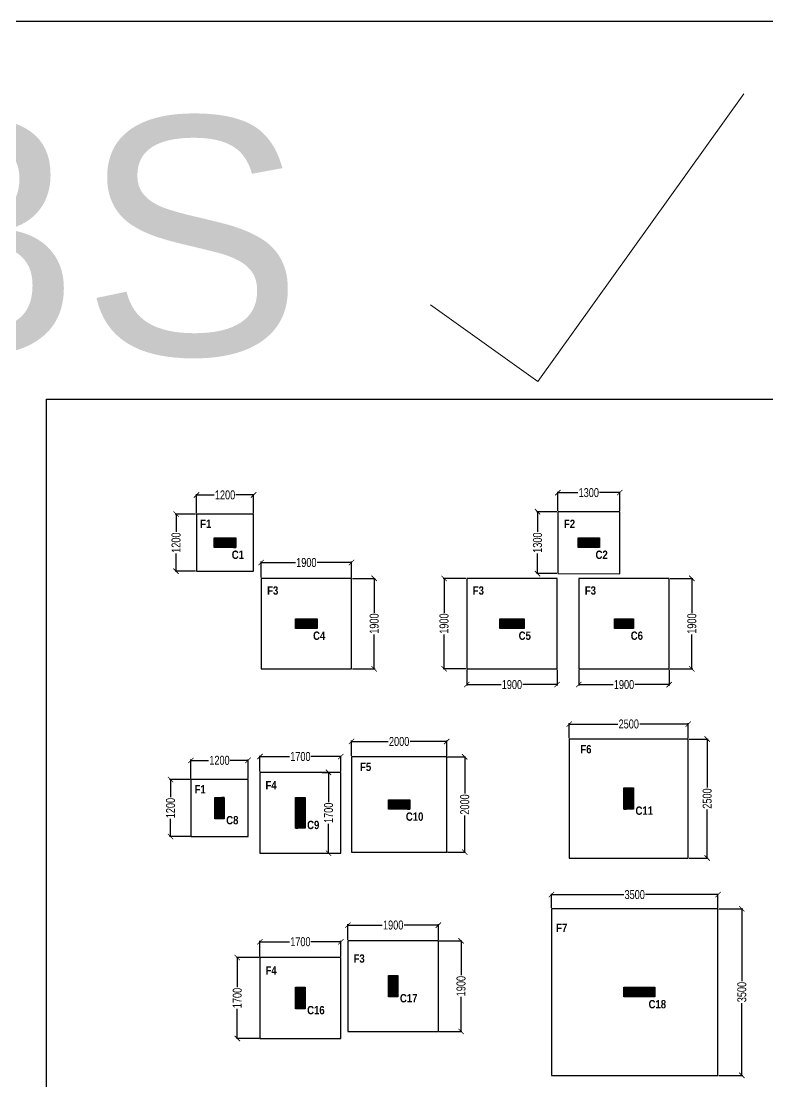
# Model space of a CAD drawing. Header units: millimetres. Extents: x 1798 to 243113, y 1193 to 150435.
# Drawn here: x 64466 to 80154, y 128159 to 150435 of the extents above; entities that cross this region are included whole.
import ezdxf

# ---------------------------------------------------------------- set-up
doc = ezdxf.new("R2010")
doc.units = ezdxf.units.MM
for name, color, linetype in [('-S-DIM', 8, 'Continuous'), ('A-WALL-PATT', 7, 'Continuous'), ('beam', 4, 'Continuous'), ('COL NOS', 12, 'Continuous'), ('column', 5, 'Continuous')]:
    doc.layers.add(name, color=color, linetype=linetype)
doc.layers.add('A-OPNG-WNDW', color=4, linetype='Continuous', lineweight=20)
doc.styles.add('sd', font='ARIALNB.TTF')
doc.styles.add('SOBHA', font='swisscl.ttf')
doc.styles.get("Standard").update_dxf_attribs({"font": 'arial.ttf'})
doc.dimstyles.new('S-75', dxfattribs={"dimscale": 75, "dimtxt": 2.5, "dimasz": 1.5, "dimexe": 0.25, "dimexo": 0.25, "dimgap": 0.1, "dimtad": 0, "dimdec": 0, "dimrnd": 0.0005, "dimzin": 0, "dimdsep": 46, "dimtxsty": 'SOBHA', "dimblk": 'ARCHTICK', "dimcen": 0.09, "dimclrd": 8, "dimclre": 8, "dimclrt": 6, "dimadec": 0, "dimazin": 0, "dimtfac": 1, "dimtdec": 0, "dimtofl": 0, "dimtmove": 0, "dimatfit": 3, "dimfxl": 0.18, "dimtolj": 1, "dimtzin": 0, "dimlwd": -1, "dimlwe": -1, "dimarcsym": 0})
pattern_1 = [(225, (50151.36154, 144388.88852), (0.08838834765, -0.08838834765), [])]

# ---------------------------------------------------------------- blocks, each defined once
blk = doc.blocks.new('_ArchTick')
at = {"color": 0, "linetype": 'ByBlock', "const_width": 0.15}
blk.add_lwpolyline([(-0.5, -0.5), (0.5, 0.5)], dxfattribs=at)
blk = doc.blocks.new('*D610')
at = {"layer": '-S-DIM', "color": 8, "ltscale": 150000, "transparency": 16777216}
for p, q in [((68130, 140083), (67702, 140083)), ((67720, 140083), (67720, 139711)), ((67720, 138883), (67720, 139255)), ((68130, 138883), (67702, 138883))]:
    blk.add_line(p, q, dxfattribs=at)
at = {"layer": '-S-DIM', "color": 8, "linetype": 'Continuous', "ltscale": 150000, "transparency": 16777216, "xscale": 112.5, "yscale": 112.5, "zscale": 112.5}
for p, rotation in [((67720, 140083), 90), ((67720, 138883), 270)]:
    blk.add_blockref('_ArchTick', p, dxfattribs=dict(at, rotation=rotation))
at = {"layer": '-S-DIM', "color": 6, "linetype": 'Continuous', "ltscale": 150000, "transparency": 16777216, "insert": (67720, 139483), "char_height": 187.5, "attachment_point": 5, "rotation": 90, "style": 'SOBHA'}
blk.add_mtext('\\A1;1200', dxfattribs=at)
blk = doc.blocks.new('*D611')
at = {"layer": '-S-DIM', "color": 8, "ltscale": 150000, "transparency": 16777216}
for p, q in [((68149, 140102), (68149, 140504)), ((68149, 140485), (68521, 140485)), ((69349, 140485), (68976, 140485)), ((69349, 140102), (69349, 140504))]:
    blk.add_line(p, q, dxfattribs=at)
at = {"layer": '-S-DIM', "color": 8, "linetype": 'Continuous', "ltscale": 150000, "transparency": 16777216, "xscale": 112.5, "yscale": 112.5, "zscale": 112.5, "rotation": 180}
blk.add_blockref('_ArchTick', (68149, 140485), dxfattribs=at)
at = {"layer": '-S-DIM', "color": 8, "linetype": 'Continuous', "ltscale": 150000, "transparency": 16777216, "xscale": 112.5, "yscale": 112.5, "zscale": 112.5}
blk.add_blockref('_ArchTick', (69349, 140485), dxfattribs=at)
at = {"layer": '-S-DIM', "color": 6, "linetype": 'Continuous', "ltscale": 150000, "transparency": 16777216, "insert": (68749, 140485), "char_height": 187.5, "attachment_point": 5, "style": 'SOBHA'}
blk.add_mtext('\\A1;1200', dxfattribs=at)
blk = doc.blocks.new('*D612')
at = {"layer": '-S-DIM', "color": 8, "ltscale": 150000, "transparency": 16777216}
for p, q in [((75724, 140133), (75295, 140133)), ((75314, 140133), (75314, 139711)), ((75314, 138833), (75314, 139255)), ((75724, 138833), (75295, 138833))]:
    blk.add_line(p, q, dxfattribs=at)
at = {"layer": '-S-DIM', "color": 8, "linetype": 'Continuous', "ltscale": 150000, "transparency": 16777216, "xscale": 112.5, "yscale": 112.5, "zscale": 112.5}
for p, rotation in [((75314, 140133), 90), ((75314, 138833), 270)]:
    blk.add_blockref('_ArchTick', p, dxfattribs=dict(at, rotation=rotation))
at = {"layer": '-S-DIM', "color": 6, "linetype": 'Continuous', "ltscale": 150000, "transparency": 16777216, "insert": (75314, 139483), "char_height": 187.5, "attachment_point": 5, "rotation": 90, "style": 'SOBHA'}
blk.add_mtext('\\A1;1300', dxfattribs=at)
blk = doc.blocks.new('*D613')
at = {"layer": '-S-DIM', "color": 8, "ltscale": 150000, "transparency": 16777216}
for p, q in [((75742, 140152), (75742, 140552)), ((75742, 140533), (76165, 140533)), ((77042, 140533), (76620, 140533)), ((77042, 140150), (77042, 140552))]:
    blk.add_line(p, q, dxfattribs=at)
at = {"layer": '-S-DIM', "color": 8, "linetype": 'Continuous', "ltscale": 150000, "transparency": 16777216, "xscale": 112.5, "yscale": 112.5, "zscale": 112.5, "rotation": 180}
blk.add_blockref('_ArchTick', (75742, 140533), dxfattribs=at)
at = {"layer": '-S-DIM', "color": 8, "linetype": 'Continuous', "ltscale": 150000, "transparency": 16777216, "xscale": 112.5, "yscale": 112.5, "zscale": 112.5}
blk.add_blockref('_ArchTick', (77042, 140533), dxfattribs=at)
at = {"layer": '-S-DIM', "color": 6, "linetype": 'Continuous', "ltscale": 150000, "transparency": 16777216, "insert": (76392, 140533), "char_height": 187.5, "attachment_point": 5, "style": 'SOBHA'}
blk.add_mtext('\\A1;1300', dxfattribs=at)
blk = doc.blocks.new('*D623')
at = {"layer": '-S-DIM', "color": 8, "ltscale": 150000, "transparency": 16777216}
for p, q in [((68013, 134508), (67585, 134508)), ((67604, 134508), (67604, 134136)), ((67604, 133308), (67604, 133680)), ((68013, 133308), (67585, 133308))]:
    blk.add_line(p, q, dxfattribs=at)
at = {"layer": '-S-DIM', "color": 8, "linetype": 'Continuous', "ltscale": 150000, "transparency": 16777216, "xscale": 112.5, "yscale": 112.5, "zscale": 112.5}
for p, rotation in [((67604, 134508), 90), ((67604, 133308), 270)]:
    blk.add_blockref('_ArchTick', p, dxfattribs=dict(at, rotation=rotation))
at = {"layer": '-S-DIM', "color": 6, "linetype": 'Continuous', "ltscale": 150000, "transparency": 16777216, "insert": (67604, 133908), "char_height": 187.5, "attachment_point": 5, "rotation": 90, "style": 'SOBHA'}
blk.add_mtext('\\A1;1200', dxfattribs=at)
blk = doc.blocks.new('*D624')
at = {"layer": '-S-DIM', "color": 8, "ltscale": 150000, "transparency": 16777216}
for p, q in [((68032, 134527), (68032, 134929)), ((68032, 134910), (68404, 134910)), ((69232, 134910), (68860, 134910)), ((69232, 134527), (69232, 134929))]:
    blk.add_line(p, q, dxfattribs=at)
at = {"layer": '-S-DIM', "color": 8, "linetype": 'Continuous', "ltscale": 150000, "transparency": 16777216, "xscale": 112.5, "yscale": 112.5, "zscale": 112.5, "rotation": 180}
blk.add_blockref('_ArchTick', (68032, 134910), dxfattribs=at)
at = {"layer": '-S-DIM', "color": 8, "linetype": 'Continuous', "ltscale": 150000, "transparency": 16777216, "xscale": 112.5, "yscale": 112.5, "zscale": 112.5}
blk.add_blockref('_ArchTick', (69232, 134910), dxfattribs=at)
at = {"layer": '-S-DIM', "color": 6, "linetype": 'Continuous', "ltscale": 150000, "transparency": 16777216, "insert": (68632, 134910), "char_height": 187.5, "attachment_point": 5, "style": 'SOBHA'}
blk.add_mtext('\\A1;1200', dxfattribs=at)
blk = doc.blocks.new('*D625')
at = {"layer": '-S-DIM', "color": 8, "ltscale": 150000, "transparency": 16777216}
for p, q in [((69507, 138752), (69507, 139084)), ((69507, 139065), (70229, 139065)), ((71407, 139065), (70685, 139065)), ((71407, 138752), (71407, 139084))]:
    blk.add_line(p, q, dxfattribs=at)
at = {"layer": '-S-DIM', "color": 8, "linetype": 'Continuous', "ltscale": 150000, "transparency": 16777216, "xscale": 112.5, "yscale": 112.5, "zscale": 112.5, "rotation": 180}
blk.add_blockref('_ArchTick', (69507, 139065), dxfattribs=at)
at = {"layer": '-S-DIM', "color": 8, "linetype": 'Continuous', "ltscale": 150000, "transparency": 16777216, "xscale": 112.5, "yscale": 112.5, "zscale": 112.5}
blk.add_blockref('_ArchTick', (71407, 139065), dxfattribs=at)
at = {"layer": '-S-DIM', "color": 6, "linetype": 'Continuous', "ltscale": 150000, "transparency": 16777216, "insert": (70457, 139065), "char_height": 187.5, "attachment_point": 5, "style": 'SOBHA'}
blk.add_mtext('\\A1;1900', dxfattribs=at)
blk = doc.blocks.new('*D626')
at = {"layer": '-S-DIM', "color": 8, "ltscale": 150000, "transparency": 16777216}
for p, q in [((71426, 138733), (71902, 138733)), ((71883, 138733), (71883, 138011)), ((71883, 136833), (71883, 137555)), ((71426, 136833), (71902, 136833))]:
    blk.add_line(p, q, dxfattribs=at)
at = {"layer": '-S-DIM', "color": 8, "linetype": 'Continuous', "ltscale": 150000, "transparency": 16777216, "xscale": 112.5, "yscale": 112.5, "zscale": 112.5}
for p, rotation in [((71883, 138733), 90), ((71883, 136833), 270)]:
    blk.add_blockref('_ArchTick', p, dxfattribs=dict(at, rotation=rotation))
at = {"layer": '-S-DIM', "color": 6, "linetype": 'Continuous', "ltscale": 150000, "transparency": 16777216, "insert": (71883, 137783), "char_height": 187.5, "attachment_point": 5, "rotation": 90, "style": 'SOBHA'}
blk.add_mtext('\\A1;1900', dxfattribs=at)
blk = doc.blocks.new('*D627')
at = {"layer": '-S-DIM', "color": 8, "ltscale": 150000, "transparency": 16777216}
for p, q in [((69482, 130787), (69482, 131119)), ((69482, 131100), (70104, 131100)), ((71182, 131100), (70560, 131100)), ((71182, 130787), (71182, 131119))]:
    blk.add_line(p, q, dxfattribs=at)
at = {"layer": '-S-DIM', "color": 8, "linetype": 'Continuous', "ltscale": 150000, "transparency": 16777216, "xscale": 112.5, "yscale": 112.5, "zscale": 112.5, "rotation": 180}
blk.add_blockref('_ArchTick', (69482, 131100), dxfattribs=at)
at = {"layer": '-S-DIM', "color": 8, "linetype": 'Continuous', "ltscale": 150000, "transparency": 16777216, "xscale": 112.5, "yscale": 112.5, "zscale": 112.5}
blk.add_blockref('_ArchTick', (71182, 131100), dxfattribs=at)
at = {"layer": '-S-DIM', "color": 6, "linetype": 'Continuous', "ltscale": 150000, "transparency": 16777216, "insert": (70332, 131100), "char_height": 187.5, "attachment_point": 5, "style": 'SOBHA'}
blk.add_mtext('\\A1;1700', dxfattribs=at)
blk = doc.blocks.new('*D494')
at = {"layer": '-S-DIM', "color": 8, "ltscale": 150000, "transparency": 16777216}
for p, q in [((69463, 130768), (68987, 130768)), ((69006, 130768), (69006, 130146)), ((69006, 129068), (69006, 129690)), ((69463, 129068), (68987, 129068))]:
    blk.add_line(p, q, dxfattribs=at)
at = {"layer": '-S-DIM', "color": 8, "linetype": 'Continuous', "ltscale": 150000, "transparency": 16777216, "xscale": 112.5, "yscale": 112.5, "zscale": 112.5}
for p, rotation in [((69006, 130768), 90), ((69006, 129068), 270)]:
    blk.add_blockref('_ArchTick', p, dxfattribs=dict(at, rotation=rotation))
at = {"layer": '-S-DIM', "color": 6, "linetype": 'Continuous', "ltscale": 150000, "transparency": 16777216, "insert": (69006, 129918), "char_height": 187.5, "attachment_point": 5, "rotation": 90, "style": 'SOBHA'}
blk.add_mtext('\\A1;1700', dxfattribs=at)
blk = doc.blocks.new('*D628')
at = {"layer": '-S-DIM', "color": 8, "ltscale": 150000, "transparency": 16777216}
for p, q in [((69482, 134676), (69482, 135008)), ((71182, 134676), (71182, 135008)), ((69482, 134990), (70104, 134990)), ((71182, 134990), (70560, 134990))]:
    blk.add_line(p, q, dxfattribs=at)
at = {"layer": '-S-DIM', "color": 8, "linetype": 'Continuous', "ltscale": 150000, "transparency": 16777216, "xscale": 112.5, "yscale": 112.5, "zscale": 112.5, "rotation": 180}
blk.add_blockref('_ArchTick', (69482, 134990), dxfattribs=at)
at = {"layer": '-S-DIM', "color": 8, "linetype": 'Continuous', "ltscale": 150000, "transparency": 16777216, "xscale": 112.5, "yscale": 112.5, "zscale": 112.5}
blk.add_blockref('_ArchTick', (71182, 134990), dxfattribs=at)
at = {"layer": '-S-DIM', "color": 6, "linetype": 'Continuous', "ltscale": 150000, "transparency": 16777216, "insert": (70332, 134990), "char_height": 187.5, "attachment_point": 5, "style": 'SOBHA'}
blk.add_mtext('\\A1;1700', dxfattribs=at)
blk = doc.blocks.new('*D495')
at = {"layer": '-S-DIM', "color": 8, "ltscale": 150000, "transparency": 16777216}
for p, q in [((70789, 134658), (70943, 134658)), ((70924, 134658), (70924, 134035)), ((70924, 132958), (70924, 133580)), ((70789, 132958), (70943, 132958))]:
    blk.add_line(p, q, dxfattribs=at)
at = {"layer": '-S-DIM', "color": 8, "linetype": 'Continuous', "ltscale": 150000, "transparency": 16777216, "xscale": 112.5, "yscale": 112.5, "zscale": 112.5}
for p, rotation in [((70924, 134658), 90), ((70924, 132958), 270)]:
    blk.add_blockref('_ArchTick', p, dxfattribs=dict(at, rotation=rotation))
at = {"layer": '-S-DIM', "color": 6, "linetype": 'Continuous', "ltscale": 150000, "transparency": 16777216, "insert": (70924, 133808), "char_height": 187.5, "attachment_point": 5, "rotation": 90, "style": 'SOBHA'}
blk.add_mtext('\\A1;1700', dxfattribs=at)
blk = doc.blocks.new('*D635')
at = {"layer": '-S-DIM', "color": 8, "ltscale": 150000, "transparency": 16777216}
for p, q in [((71407, 135002), (71407, 135325)), ((71407, 135306), (72177, 135306)), ((73407, 135306), (72637, 135306)), ((73407, 135002), (73407, 135325))]:
    blk.add_line(p, q, dxfattribs=at)
at = {"layer": '-S-DIM', "color": 8, "linetype": 'Continuous', "ltscale": 150000, "transparency": 16777216, "xscale": 112.5, "yscale": 112.5, "zscale": 112.5, "rotation": 180}
blk.add_blockref('_ArchTick', (71407, 135306), dxfattribs=at)
at = {"layer": '-S-DIM', "color": 8, "linetype": 'Continuous', "ltscale": 150000, "transparency": 16777216, "xscale": 112.5, "yscale": 112.5, "zscale": 112.5}
blk.add_blockref('_ArchTick', (73407, 135306), dxfattribs=at)
at = {"layer": '-S-DIM', "color": 6, "linetype": 'Continuous', "ltscale": 150000, "transparency": 16777216, "insert": (72407, 135306), "char_height": 187.5, "attachment_point": 5, "style": 'SOBHA'}
blk.add_mtext('\\A1;2000', dxfattribs=at)
blk = doc.blocks.new('*D636')
at = {"layer": '-S-DIM', "color": 8, "ltscale": 150000, "transparency": 16777216}
for p, q in [((73426, 134983), (73805, 134983)), ((73786, 134983), (73786, 134213)), ((73786, 132983), (73786, 133753)), ((73426, 132983), (73805, 132983))]:
    blk.add_line(p, q, dxfattribs=at)
at = {"layer": '-S-DIM', "color": 8, "linetype": 'Continuous', "ltscale": 150000, "transparency": 16777216, "xscale": 112.5, "yscale": 112.5, "zscale": 112.5}
for p, rotation in [((73786, 134983), 90), ((73786, 132983), 270)]:
    blk.add_blockref('_ArchTick', p, dxfattribs=dict(at, rotation=rotation))
at = {"layer": '-S-DIM', "color": 6, "linetype": 'Continuous', "ltscale": 150000, "transparency": 16777216, "insert": (73786, 133983), "char_height": 187.5, "attachment_point": 5, "rotation": 90, "style": 'SOBHA'}
blk.add_mtext('\\A1;2000', dxfattribs=at)
blk = doc.blocks.new('*D637')
at = {"layer": '-S-DIM', "color": 8, "ltscale": 150000, "transparency": 16777216}
for p, q in [((71332, 131137), (71332, 131469)), ((71332, 131450), (72054, 131450)), ((73232, 131450), (72510, 131450)), ((73232, 131137), (73232, 131469))]:
    blk.add_line(p, q, dxfattribs=at)
at = {"layer": '-S-DIM', "color": 8, "linetype": 'Continuous', "ltscale": 150000, "transparency": 16777216, "xscale": 112.5, "yscale": 112.5, "zscale": 112.5, "rotation": 180}
blk.add_blockref('_ArchTick', (71332, 131450), dxfattribs=at)
at = {"layer": '-S-DIM', "color": 8, "linetype": 'Continuous', "ltscale": 150000, "transparency": 16777216, "xscale": 112.5, "yscale": 112.5, "zscale": 112.5}
blk.add_blockref('_ArchTick', (73232, 131450), dxfattribs=at)
at = {"layer": '-S-DIM', "color": 6, "linetype": 'Continuous', "ltscale": 150000, "transparency": 16777216, "insert": (72282, 131450), "char_height": 187.5, "attachment_point": 5, "style": 'SOBHA'}
blk.add_mtext('\\A1;1900', dxfattribs=at)
blk = doc.blocks.new('*D638')
at = {"layer": '-S-DIM', "color": 8, "ltscale": 150000, "transparency": 16777216}
for p, q in [((73251, 131118), (73727, 131118)), ((73708, 131118), (73708, 130396)), ((73708, 129218), (73708, 129940)), ((73251, 129218), (73727, 129218))]:
    blk.add_line(p, q, dxfattribs=at)
at = {"layer": '-S-DIM', "color": 8, "linetype": 'Continuous', "ltscale": 150000, "transparency": 16777216, "xscale": 112.5, "yscale": 112.5, "zscale": 112.5}
for p, rotation in [((73708, 131118), 90), ((73708, 129218), 270)]:
    blk.add_blockref('_ArchTick', p, dxfattribs=dict(at, rotation=rotation))
at = {"layer": '-S-DIM', "color": 6, "linetype": 'Continuous', "ltscale": 150000, "transparency": 16777216, "insert": (73708, 130168), "char_height": 187.5, "attachment_point": 5, "rotation": 90, "style": 'SOBHA'}
blk.add_mtext('\\A1;1900', dxfattribs=at)
blk = doc.blocks.new('*D639')
at = {"layer": '-S-DIM', "color": 8, "ltscale": 150000, "transparency": 16777216}
for p, q in [((75982, 135377), (75982, 135692)), ((75982, 135673), (77002, 135673)), ((78482, 135673), (77462, 135673)), ((78482, 135377), (78482, 135692))]:
    blk.add_line(p, q, dxfattribs=at)
at = {"layer": '-S-DIM', "color": 8, "linetype": 'Continuous', "ltscale": 150000, "transparency": 16777216, "xscale": 112.5, "yscale": 112.5, "zscale": 112.5, "rotation": 180}
blk.add_blockref('_ArchTick', (75982, 135673), dxfattribs=at)
at = {"layer": '-S-DIM', "color": 8, "linetype": 'Continuous', "ltscale": 150000, "transparency": 16777216, "xscale": 112.5, "yscale": 112.5, "zscale": 112.5}
blk.add_blockref('_ArchTick', (78482, 135673), dxfattribs=at)
at = {"layer": '-S-DIM', "color": 6, "linetype": 'Continuous', "ltscale": 150000, "transparency": 16777216, "insert": (77232, 135673), "char_height": 187.5, "attachment_point": 5, "style": 'SOBHA'}
blk.add_mtext('\\A1;2500', dxfattribs=at)
blk = doc.blocks.new('*D640')
at = {"layer": '-S-DIM', "color": 8, "ltscale": 150000, "transparency": 16777216}
for p, q in [((78501, 135358), (78899, 135358)), ((78880, 135358), (78880, 134338)), ((78880, 132858), (78880, 133878)), ((78501, 132858), (78899, 132858))]:
    blk.add_line(p, q, dxfattribs=at)
at = {"layer": '-S-DIM', "color": 8, "linetype": 'Continuous', "ltscale": 150000, "transparency": 16777216, "xscale": 112.5, "yscale": 112.5, "zscale": 112.5}
for p, rotation in [((78880, 135358), 90), ((78880, 132858), 270)]:
    blk.add_blockref('_ArchTick', p, dxfattribs=dict(at, rotation=rotation))
at = {"layer": '-S-DIM', "color": 6, "linetype": 'Continuous', "ltscale": 150000, "transparency": 16777216, "insert": (78880, 134108), "char_height": 187.5, "attachment_point": 5, "rotation": 90, "style": 'SOBHA'}
blk.add_mtext('\\A1;2500', dxfattribs=at)
blk = doc.blocks.new('*D641')
at = {"layer": '-S-DIM', "color": 8, "ltscale": 150000, "transparency": 16777216}
for p, q in [((79126, 131793), (79627, 131793)), ((79608, 131793), (79608, 130273)), ((79608, 128293), (79608, 129813)), ((79126, 128293), (79627, 128293))]:
    blk.add_line(p, q, dxfattribs=at)
at = {"layer": '-S-DIM', "color": 8, "linetype": 'Continuous', "ltscale": 150000, "transparency": 16777216, "xscale": 112.5, "yscale": 112.5, "zscale": 112.5}
for p, rotation in [((79608, 131793), 90), ((79608, 128293), 270)]:
    blk.add_blockref('_ArchTick', p, dxfattribs=dict(at, rotation=rotation))
at = {"layer": '-S-DIM', "color": 6, "linetype": 'Continuous', "ltscale": 150000, "transparency": 16777216, "insert": (79608, 130043), "char_height": 187.5, "attachment_point": 5, "rotation": 90, "style": 'SOBHA'}
blk.add_mtext('\\A1;3500', dxfattribs=at)
blk = doc.blocks.new('*D642')
at = {"layer": '-S-DIM', "color": 8, "ltscale": 150000, "transparency": 16777216}
for p, q in [((75607, 131811), (75607, 132109)), ((79107, 131811), (79107, 132109)), ((75607, 132090), (77127, 132090)), ((79107, 132090), (77587, 132090))]:
    blk.add_line(p, q, dxfattribs=at)
at = {"layer": '-S-DIM', "color": 8, "linetype": 'Continuous', "ltscale": 150000, "transparency": 16777216, "xscale": 112.5, "yscale": 112.5, "zscale": 112.5, "rotation": 180}
blk.add_blockref('_ArchTick', (75607, 132090), dxfattribs=at)
at = {"layer": '-S-DIM', "color": 8, "linetype": 'Continuous', "ltscale": 150000, "transparency": 16777216, "xscale": 112.5, "yscale": 112.5, "zscale": 112.5}
blk.add_blockref('_ArchTick', (79107, 132090), dxfattribs=at)
at = {"layer": '-S-DIM', "color": 6, "linetype": 'Continuous', "ltscale": 150000, "transparency": 16777216, "insert": (77357, 132090), "char_height": 187.5, "attachment_point": 5, "style": 'SOBHA'}
blk.add_mtext('\\A1;3500', dxfattribs=at)
blk = doc.blocks.new('*D496')
at = {"layer": '-S-DIM', "color": 8, "ltscale": 150000, "transparency": 16777216}
for p, q in [((73827, 136814), (73827, 136482)), ((75727, 136814), (75727, 136482)), ((73827, 136501), (74549, 136501)), ((75727, 136501), (75005, 136501))]:
    blk.add_line(p, q, dxfattribs=at)
at = {"layer": '-S-DIM', "color": 8, "linetype": 'Continuous', "ltscale": 150000, "transparency": 16777216, "xscale": 112.5, "yscale": 112.5, "zscale": 112.5, "rotation": 180}
blk.add_blockref('_ArchTick', (73827, 136501), dxfattribs=at)
at = {"layer": '-S-DIM', "color": 8, "linetype": 'Continuous', "ltscale": 150000, "transparency": 16777216, "xscale": 112.5, "yscale": 112.5, "zscale": 112.5}
blk.add_blockref('_ArchTick', (75727, 136501), dxfattribs=at)
at = {"layer": '-S-DIM', "color": 6, "linetype": 'Continuous', "ltscale": 150000, "transparency": 16777216, "insert": (74777, 136501), "char_height": 187.5, "attachment_point": 5, "style": 'SOBHA'}
blk.add_mtext('\\A1;1900', dxfattribs=at)
blk = doc.blocks.new('*D497')
at = {"layer": '-S-DIM', "color": 8, "ltscale": 150000, "transparency": 16777216}
for p, q in [((73808, 138733), (73332, 138733)), ((73351, 138733), (73351, 138011)), ((73351, 136833), (73351, 137555)), ((73808, 136833), (73332, 136833))]:
    blk.add_line(p, q, dxfattribs=at)
at = {"layer": '-S-DIM', "color": 8, "linetype": 'Continuous', "ltscale": 150000, "transparency": 16777216, "xscale": 112.5, "yscale": 112.5, "zscale": 112.5}
for p, rotation in [((73351, 138733), 90), ((73351, 136833), 270)]:
    blk.add_blockref('_ArchTick', p, dxfattribs=dict(at, rotation=rotation))
at = {"layer": '-S-DIM', "color": 6, "linetype": 'Continuous', "ltscale": 150000, "transparency": 16777216, "insert": (73351, 137783), "char_height": 187.5, "attachment_point": 5, "rotation": 90, "style": 'SOBHA'}
blk.add_mtext('\\A1;1900', dxfattribs=at)
blk = doc.blocks.new('*D498')
at = {"layer": '-S-DIM', "color": 8, "ltscale": 150000, "transparency": 16777216}
for p, q in [((76182, 136814), (76182, 136482)), ((78082, 136814), (78082, 136482)), ((76182, 136501), (76904, 136501)), ((78082, 136501), (77360, 136501))]:
    blk.add_line(p, q, dxfattribs=at)
at = {"layer": '-S-DIM', "color": 8, "linetype": 'Continuous', "ltscale": 150000, "transparency": 16777216, "xscale": 112.5, "yscale": 112.5, "zscale": 112.5, "rotation": 180}
blk.add_blockref('_ArchTick', (76182, 136501), dxfattribs=at)
at = {"layer": '-S-DIM', "color": 8, "linetype": 'Continuous', "ltscale": 150000, "transparency": 16777216, "xscale": 112.5, "yscale": 112.5, "zscale": 112.5}
blk.add_blockref('_ArchTick', (78082, 136501), dxfattribs=at)
at = {"layer": '-S-DIM', "color": 6, "linetype": 'Continuous', "ltscale": 150000, "transparency": 16777216, "insert": (77132, 136501), "char_height": 187.5, "attachment_point": 5, "style": 'SOBHA'}
blk.add_mtext('\\A1;1900', dxfattribs=at)
blk = doc.blocks.new('*D643')
at = {"layer": '-S-DIM', "color": 8, "ltscale": 150000, "transparency": 16777216}
for p, q in [((78101, 138733), (78577, 138733)), ((78558, 138733), (78558, 138011)), ((78558, 136833), (78558, 137555)), ((78101, 136833), (78577, 136833))]:
    blk.add_line(p, q, dxfattribs=at)
at = {"layer": '-S-DIM', "color": 8, "linetype": 'Continuous', "ltscale": 150000, "transparency": 16777216, "xscale": 112.5, "yscale": 112.5, "zscale": 112.5}
for p, rotation in [((78558, 138733), 90), ((78558, 136833), 270)]:
    blk.add_blockref('_ArchTick', p, dxfattribs=dict(at, rotation=rotation))
at = {"layer": '-S-DIM', "color": 6, "linetype": 'Continuous', "ltscale": 150000, "transparency": 16777216, "insert": (78558, 137783), "char_height": 187.5, "attachment_point": 5, "rotation": 90, "style": 'SOBHA'}
blk.add_mtext('\\A1;1900', dxfattribs=at)

msp = doc.modelspace()

# ---------------------------------------------------------------- hatches: boundary and pattern name
at = {"layer": 'A-WALL-PATT'}
h = msp.add_hatch(dxfattribs=at)
h.set_pattern_fill('ANSI31', color=8, angle=180)
h.set_pattern_definition(pattern_1)
h.paths.add_polyline_path([(68973.3, 139382.8), (68973.3, 139582.8), (68523.3, 139582.8), (68523.3, 139382.8)])
h = msp.add_hatch(dxfattribs=at)
h.set_pattern_fill('ANSI31', color=8, angle=180)
h.set_pattern_definition(pattern_1)
h.paths.add_polyline_path([(76617.5, 139382.8), (76617.5, 139582.8), (76167.5, 139582.8), (76167.5, 139382.8)])
h = msp.add_hatch(dxfattribs=at)
h.set_pattern_fill('ANSI31', color=8, angle=180)
h.set_pattern_definition([(225, (8591.83615, 122048.73163), (0.08838834765, -0.08838834765), [])])
h.paths.add_polyline_path([(70682.1, 137682.8), (70682.1, 137882.8), (70232.1, 137882.8), (70232.1, 137682.8)])
h = msp.add_hatch(dxfattribs=at)
h.set_pattern_fill('ANSI31', color=8)
h.set_pattern_definition([(45, (136672.34884, 153516.77149), (-0.08838834765, 0.08838834765), [])])
h.paths.add_polyline_path([(74522.1, 137882.8), (74522.1, 137682.8), (75032.1, 137682.8), (75032.1, 137882.8)])
h = msp.add_hatch(dxfattribs=at)
h.set_pattern_fill('ANSI31', color=8)
h.set_pattern_definition([(45, (138972.34867, 153516.8001), (-0.08838834765, 0.08838834765), [])])
h.paths.add_polyline_path([(76932.1, 137682.8), (77332.1, 137682.8), (77332.1, 137882.8), (76932.1, 137882.8)])
h = msp.add_hatch(dxfattribs=at)
h.set_pattern_fill('ANSI31', color=8, angle=90)
h.set_pattern_definition([(135, (61498.07247, 195923.00789), (-0.08838834765, -0.08838834765), [])])
h.paths.add_polyline_path([(77332.1, 133882.8), (77332.1, 134332.8), (77132.1, 134332.8), (77132.1, 133882.8)])
h = msp.add_hatch(dxfattribs=at)
h.set_pattern_fill('ANSI31', color=8, angle=90)
h.set_pattern_definition([(135, (50151.36154, 144388.88852), (-0.08838834765, -0.08838834765), [])])
h.paths.add_polyline_path([(68532.1, 133682.8), (68732.1, 133682.8), (68732.1, 134132.8), (68532.1, 134132.8)])
h = msp.add_hatch(dxfattribs=at)
h.set_pattern_fill('ANSI31', color=8, angle=90)
h.set_pattern_definition([(135, (54597.943, 195572.86406), (-0.08838834765, -0.08838834765), [])])
h.paths.add_polyline_path([(70231.8, 133482.6), (70431.8, 133482.6), (70431.8, 134132.6), (70231.8, 134132.6)])
h = msp.add_hatch(dxfattribs=at)
h.set_pattern_fill('ANSI31', color=8)
h.set_pattern_definition([(45, (134332.34873, 149716.7715), (-0.08838834765, 0.08838834765), [])])
h.paths.add_polyline_path([(72182.1, 134082.8), (72182.1, 133882.8), (72632.1, 133882.8), (72632.1, 134082.8)])
h = msp.add_hatch(dxfattribs=at)
h.set_pattern_fill('ANSI31', color=8, angle=90)
h.set_pattern_definition([(135, (56548.07247, 191983.00785), (-0.08838834765, -0.08838834765), [])])
h.paths.add_polyline_path([(72382.1, 129942.8), (72382.1, 130392.8), (72182.1, 130392.8), (72182.1, 129942.8)])
h = msp.add_hatch(dxfattribs=at)
h.set_pattern_fill('ANSI31', color=8, angle=90)
h.set_pattern_definition([(135, (54598.07247, 191733.00782), (-0.08838834765, -0.08838834765), [])])
h.paths.add_polyline_path([(70432.1, 129692.8), (70432.1, 130142.8), (70232.1, 130142.8), (70232.1, 129692.8)])
h = msp.add_hatch(dxfattribs=at)
h.set_pattern_fill('ANSI31', color=8)
h.set_pattern_definition([(45, (139282.34878, 145776.7508), (-0.08838834765, 0.08838834765), [])])
h.paths.add_polyline_path([(77132.1, 130142.7), (77132.1, 129942.7), (77782.1, 129942.7), (77782.1, 130142.7)])

# ---------------------------------------------------------------- linework, layer by layer
at = {"layer": 'A-OPNG-WNDW'}
for p, q in [((75320.4, 142865.1), (79650.5, 148907.7)), ((73064.7, 144481.5), (75320.4, 142865.1))]:
    msp.add_line(p, q, dxfattribs=at)
at = {"layer": 'beam', "color": 4}
msp.add_lwpolyline([(243113, 109480.4), (43525, 109480.4), (43525, 150435.4), (243113, 150435.4)], close=True, dxfattribs=at)
at = {"layer": 'beam', "color": 2}
msp.add_lwpolyline([(64998.3, 142497.5), (103878.3, 142497.5), (103878.3, 116639.6), (64998.3, 116639.6)], close=True, dxfattribs=at)
for points, elevation in [([(75742.5, 138832.8), (77042.4, 138830.8), (77042.4, 140130.8), (75742.5, 140132.8)], 239039.1), ([(68148.6, 138882.8), (69348.6, 138882.8), (69348.6, 140082.8), (68148.6, 140082.8)], 239039.1), ([(69507.1, 136832.8), (71407.1, 136832.8), (71407.1, 138732.8), (69507.1, 138732.8)], 239039.1), ([(73827.1, 136832.8), (75727.1, 136832.8), (75727.1, 138732.8), (73827.1, 138732.8)], 239039.1), ([(76182.1, 136832.8), (78082.1, 136832.8), (78082.1, 138732.8), (76182.1, 138732.8)], 239037), ([(75982.1, 132857.8), (78482.1, 132857.8), (78482.1, 135357.8), (75982.1, 135357.8)], 239039.1), ([(71407.1, 132982.8), (73407.1, 132982.8), (73407.1, 134982.8), (71407.1, 134982.8)], 239039.1), ([(69481.8, 132957.6), (71181.8, 132957.6), (71181.8, 134657.6), (69481.8, 134657.6)], 239211.2), ([(68032.1, 133307.8), (69232.1, 133307.8), (69232.1, 134507.8), (68032.1, 134507.8)], 239039.1), ([(75607.1, 128292.7), (79107.1, 128292.7), (79107.1, 131792.7), (75607.1, 131792.7)], 239039.7), ([(71332.1, 129217.8), (73232.1, 129217.8), (73232.1, 131117.8), (71332.1, 131117.8)], 239039.1), ([(69482.1, 129067.8), (71182.1, 129067.8), (71182.1, 130767.8), (69482.1, 130767.8)], 358558.6)]:
    msp.add_lwpolyline(points, close=True, dxfattribs=dict(at, elevation=elevation))
at = {"layer": 'column'}
for points, elevation in [([(68973, 139382.8), (68523.3, 139382.8), (68523.3, 139582.8), (68973, 139582.8)], 239039.1), ([(76617.5, 139382.8), (76167.5, 139382.8), (76167.5, 139582.8), (76617.5, 139582.8)], 239039.1), ([(70682.1, 137682.8), (70232.1, 137682.8), (70232.1, 137882.8), (70682.1, 137882.8)], 239039.1), ([(74522.1, 137882.8), (75032.1, 137882.8), (75032.1, 137682.8), (74522.1, 137682.8)], 239039.1), ([(76932.1, 137882.8), (77332.1, 137882.8), (77332.1, 137682.8), (76932.1, 137682.8)], 239037), ([(77132.1, 133882.8), (77132.1, 134332.8), (77332.1, 134332.8), (77332.1, 133882.8)], 239039.1), ([(68532.1, 133682.8), (68532.1, 134132.8), (68732.1, 134132.8), (68732.1, 133682.8)], 239039.1), ([(70231.8, 133482.6), (70231.8, 134132.6), (70431.8, 134132.6), (70431.8, 133482.6)], 239211.2), ([(72182.1, 134082.8), (72632.1, 134082.8), (72632.1, 133882.8), (72182.1, 133882.8)], 239039.1), ([(72182.1, 129942.8), (72182.1, 130392.8), (72382.1, 130392.8), (72382.1, 129942.8)], 239039.1), ([(70232.1, 129692.8), (70232.1, 130142.8), (70432.1, 130142.8), (70432.1, 129692.8)], 358558.6), ([(77132.1, 130142.7), (77782.1, 130142.7), (77782.1, 129942.7), (77132.1, 129942.7)], 239039.7)]:
    msp.add_lwpolyline(points, close=True, dxfattribs=dict(at, elevation=elevation))

# ---------------------------------------------------------------- texts
at = {"color": 40, "true_color": 0xf8d731, "insert": (47871, 148423.9), "char_height": 5000, "attachment_point": 1}
msp.add_mtext_dynamic_manual_height_columns('SLABS', width=18103, gutter_width=1, heights=[0], dxfattribs=at)
at = {"layer": 'COL NOS', "style": 'sd'}
for s, p in [('F1', (68225.7, 139790.4)), ('F2', (75870.1, 139790.4)), ('C1', (68890, 139141.2)), ('C2', (76534.4, 139141.2)), ('F3', (69634.6, 138390.4)), ('F3', (73954.6, 138390.4)), ('F3', (76309.6, 138390.4, -2.1)), ('C4', (70599, 137441.2)), ('C5', (74919, 137441.2)), ('C6', (77274, 137441.3, -2.1)), ('F6', (76215.1, 135057.8)), ('F5', (71586, 134685.8)), ('F1', (68109.7, 134215.4)), ('F4', (69599.5, 134300.9, 172.1)), ('C11', (77374, 133766.2)), ('C8', (68774, 133566.2)), ('C10', (72549, 133641.2)), ('C9', (70473.7, 133466.1, 172.1)), ('F7', (75706.2, 131304, 0.6)), ('F3', (71449.8, 130661)), ('F4', (69599.8, 130411, 119519.5)), ('C17', (72424, 129826.2)), ('C18', (77649, 129701.2, 0.6)), ('C16', (70474, 129576.2, 119519.5))]:
    msp.add_text(s, height=175, dxfattribs=at).set_placement(p)

# ---------------------------------------------------------------- dimensions: what is measured, and where the dimension line sits
at = {"layer": '-S-DIM', "linetype": 'Continuous', "ltscale": 150000}
for base, p1, p2, picture, middle in [((69348.6, 140485.5), (68148.6, 140082.8, 239039.1), (69348.6, 140082.8, 239039.1), '*D611', (68748.6, 140485.5)), ((77042.4, 140533.5), (75742.5, 140132.8, 239039.1), (77042.4, 140130.8, 239039.1), '*D613', (76392.5, 140533.5)), ((71407.1, 139064.8, 239039.1), (69507.1, 138732.8, 239039.1), (71407.1, 138732.8, 239039.1), '*D625', (70457.1, 139064.8, 239039.1)), ((75727.1, 136500.7, 239039.1), (73827.1, 136832.8, 239039.1), (75727.1, 136832.8, 239039.1), '*D496', (74777.1, 136500.7, 239039.1)), ((78082.1, 136500.7, 239037), (76182.1, 136832.7, 239037), (78082.1, 136832.7, 239037), '*D498', (77132.1, 136500.7, 239037)), ((75982.1, 135672.9), (78482.1, 135357.8, 239039.1), (75982.1, 135357.8, 239039.1), '*D639', (77232.1, 135672.9)), ((73407.1, 135306.4, 239039.1), (71407.1, 134982.8, 239039.1), (73407.1, 134982.8, 239039.1), '*D635', (72407.1, 135306.4, 239039.1)), ((69232.1, 134910.5), (68032.1, 134507.8, 239039.1), (69232.1, 134507.8, 239039.1), '*D624', (68632.1, 134910.5)), ((71181.8, 134989.6, 239211.2), (69481.8, 134657.6, 239211.2), (71181.8, 134657.6, 239211.2), '*D628', (70331.8, 134989.6, 239211.2)), ((79107.1, 132089.8), (75607.1, 131792.7, 239039.7), (79107.1, 131792.7, 239039.7), '*D642', (77357.1, 132089.8)), ((73232.1, 131449.8, 239039.1), (71332.1, 131117.8, 239039.1), (73232.1, 131117.8, 239039.1), '*D637', (72282.1, 131449.8, 239039.1)), ((71182.1, 131099.8, 358558.6), (69482.1, 130767.8, 358558.6), (71182.1, 130767.8, 358558.6), '*D627', (70332.1, 131099.8, 358558.6))]:
    dim = msp.add_linear_dim(base=base, p1=p1, p2=p2, dimstyle='S-75', dxfattribs=at)
    dim.commit()
    dim.dimension.update_dxf_attribs({"geometry": picture, "text_midpoint": middle})
for base, p1, p2, picture, middle in [((67720.3, 140082.8), (68148.6, 138882.8, 239039.1), (68148.6, 140082.8, 239039.1), '*D610', (67720.3, 139482.8)), ((75314.2, 140132.8), (75742.5, 138832.8, 239039.1), (75742.5, 140132.8, 239039.1), '*D612', (75314.2, 139482.8)), ((71883.3, 136832.8, 239039.1), (71407.1, 138732.8, 239039.1), (71407.1, 136832.8, 239039.1), '*D626', (71883.3, 137782.8, 239039.1)), ((73350.9, 136832.8, 239039.1), (73827.1, 138732.8, 239039.1), (73827.1, 136832.8, 239039.1), '*D497', (73350.9, 137782.8, 239039.1)), ((78558.3, 136832.8, 239037), (78082.1, 138732.8, 239037), (78082.1, 136832.8, 239037), '*D643', (78558.3, 137782.8, 239037)), ((78880.3, 132857.8), (78482.1, 135357.8, 239039.1), (78482.1, 132857.8, 239039.1), '*D640', (78880.3, 134107.8)), ((73786, 132982.8, 239039.1), (73407.1, 134982.8, 239039.1), (73407.1, 132982.8, 239039.1), '*D636', (73786, 133982.8, 239039.1)), ((67603.8, 134507.8), (68032.1, 133307.8, 239039.1), (68032.1, 134507.8, 239039.1), '*D623', (67603.8, 133907.8)), ((70924.4, 132957.6, 239211.2), (70770.7, 134657.6, 239211.2), (70770.7, 132957.6, 239211.2), '*D495', (70924.4, 133807.6, 239211.2)), ((79607.9, 128292.7), (79107.1, 131792.7, 239039.7), (79107.1, 128292.7, 239039.7), '*D641', (79607.9, 130042.7)), ((73708.3, 129217.8, 239039.1), (73232.1, 131117.8, 239039.1), (73232.1, 129217.8, 239039.1), '*D638', (73708.3, 130167.8, 239039.1)), ((69005.9, 129067.8, 358558.6), (69482.1, 130767.8, 358558.6), (69482.1, 129067.8, 358558.6), '*D494', (69005.9, 129917.8, 358558.6))]:
    dim = msp.add_linear_dim(base=base, p1=p1, p2=p2, angle=90, dimstyle='S-75', dxfattribs=at)
    dim.commit()
    dim.dimension.update_dxf_attribs({"geometry": picture, "text_midpoint": middle})

doc.saveas('drawing.dxf')
